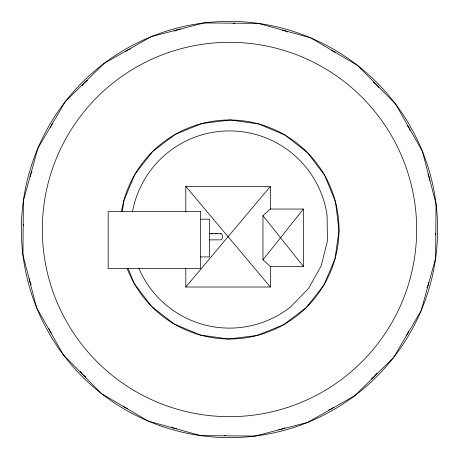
<?xml version="1.0" encoding="UTF-8"?>
<svg xmlns="http://www.w3.org/2000/svg" width="459" height="459" viewBox="0 0 459 459"><rect width="100%" height="100%" fill="white"/><g stroke="black" fill="none" stroke-linecap="round" stroke-linejoin="round"><path stroke-width="0.69" d="M23.455 225.794L23.65 224.388M30.311 176.658L30.604 174.552L31.987 171.287M122.364 211.662L123.941 200.336L135.089 174.013L152.669 151.464L175.481 134.24L201.977 123.505L230.349 119.994L258.664 123.941L284.987 135.089L307.536 152.669L324.76 175.481L335.495 201.977L339.006 230.349L335.059 258.664L323.911 284.987L306.331 307.536L283.519 324.76L257.023 335.495L228.651 339.006L200.336 335.059L174.013 323.911L151.464 306.331L134.24 283.519L128.067 268.286M428.689 282.342L428.396 284.448L427.013 287.713M435.35 234.612L435.545 233.206M50.501 127.556L51.603 124.946L52.911 123.27M408.499 331.444L407.397 334.054L406.089 335.73M82.109 85.822L84.726 82.465L87.554 80.331M376.891 373.178L374.274 376.535L371.446 378.669M262.967 259.8L303.388 209.046L270.271 209.046L262.967 215.644L262.967 259.8L270.271 266.398L303.388 266.398L303.388 209.046M270.374 266.329L270.374 287.024L185.797 287.024L270.374 186.4L185.797 186.4L185.797 212.092M125.45 51.712L127.717 50.002L130.345 48.941M333.55 407.288L331.283 408.998L328.655 410.059M174.357 31.109L177.639 29.778L180.456 29.428M284.643 427.891L281.361 429.222L278.544 429.572M200.348 219.213L209.568 219.213L209.568 256.914L200.348 256.914M209.252 233.562L220.968 233.562M209.252 239.868L220.968 239.868A3.156 1.475 -90 0 0 222.391 235.897A3.156 1.475 -90 0 0 220.228 233.981M233.206 23.455L234.612 23.65M282.342 30.311L284.448 30.604L287.713 31.987M176.658 428.689L174.552 428.396L171.287 427.013M224.388 435.35L225.794 435.545M331.444 50.501L334.054 51.603L335.73 52.911M127.556 408.499L124.946 407.397L123.27 406.089M373.178 82.109L376.535 84.726L378.669 87.554M85.822 376.891L82.465 374.274L80.331 371.446M185.797 186.4L270.374 287.024M262.967 215.644L303.388 266.398M407.288 125.45L408.998 127.717L410.059 130.345M51.712 333.55L50.002 331.283L48.941 328.655M427.891 174.357L429.222 177.639L429.572 180.456M31.109 284.643L29.778 281.361L29.428 278.544M270.374 186.4L270.374 209.241M185.797 268.469L185.797 287.024M138.951 268.561A98.616 98.616 0 0 0 290.667 306.853L308.603 288.39L321.151 265.91L327.451 240.946L327.072 215.208A98.616 98.616 0 0 0 132.508 211.697M121.474 211.513A109.512 109.512 0 0 1 283.14 134.022A109.512 109.512 0 0 1 301.052 312.401A109.512 109.512 0 0 1 127.212 268.613M215.598 233.981A3.156 1.475 90 0 1 217.078 233.981M210.985 233.981A3.156 1.475 90 0 1 212.46 233.981M23.369 200.738L22.95 255.066L36.605 307.656L63.405 354.916L101.525 393.633L148.366 421.161L200.738 435.631L255.066 436.05L307.656 422.395L354.916 395.595L393.633 357.475L421.161 310.634L435.631 258.262L436.05 203.934L422.395 151.344L395.595 104.084L357.475 65.367L310.634 37.839L258.262 23.369L203.934 22.95L151.344 36.605L104.084 63.405L65.367 101.525L37.839 148.366L23.369 200.738M200.583 211.438L108.158 211.438L108.158 268.561L200.583 268.561L200.583 211.438M101.525 393.633A208.128 208.128 0 0 0 435.631 258.262A208.128 208.128 0 0 0 151.344 36.605A208.128 208.128 0 0 0 101.525 393.633M134.659 390.867A187.174 187.174 0 0 0 416.669 230.952A187.174 187.174 0 0 0 137.172 66.681A187.174 187.174 0 0 0 134.659 390.867"/></g></svg>
